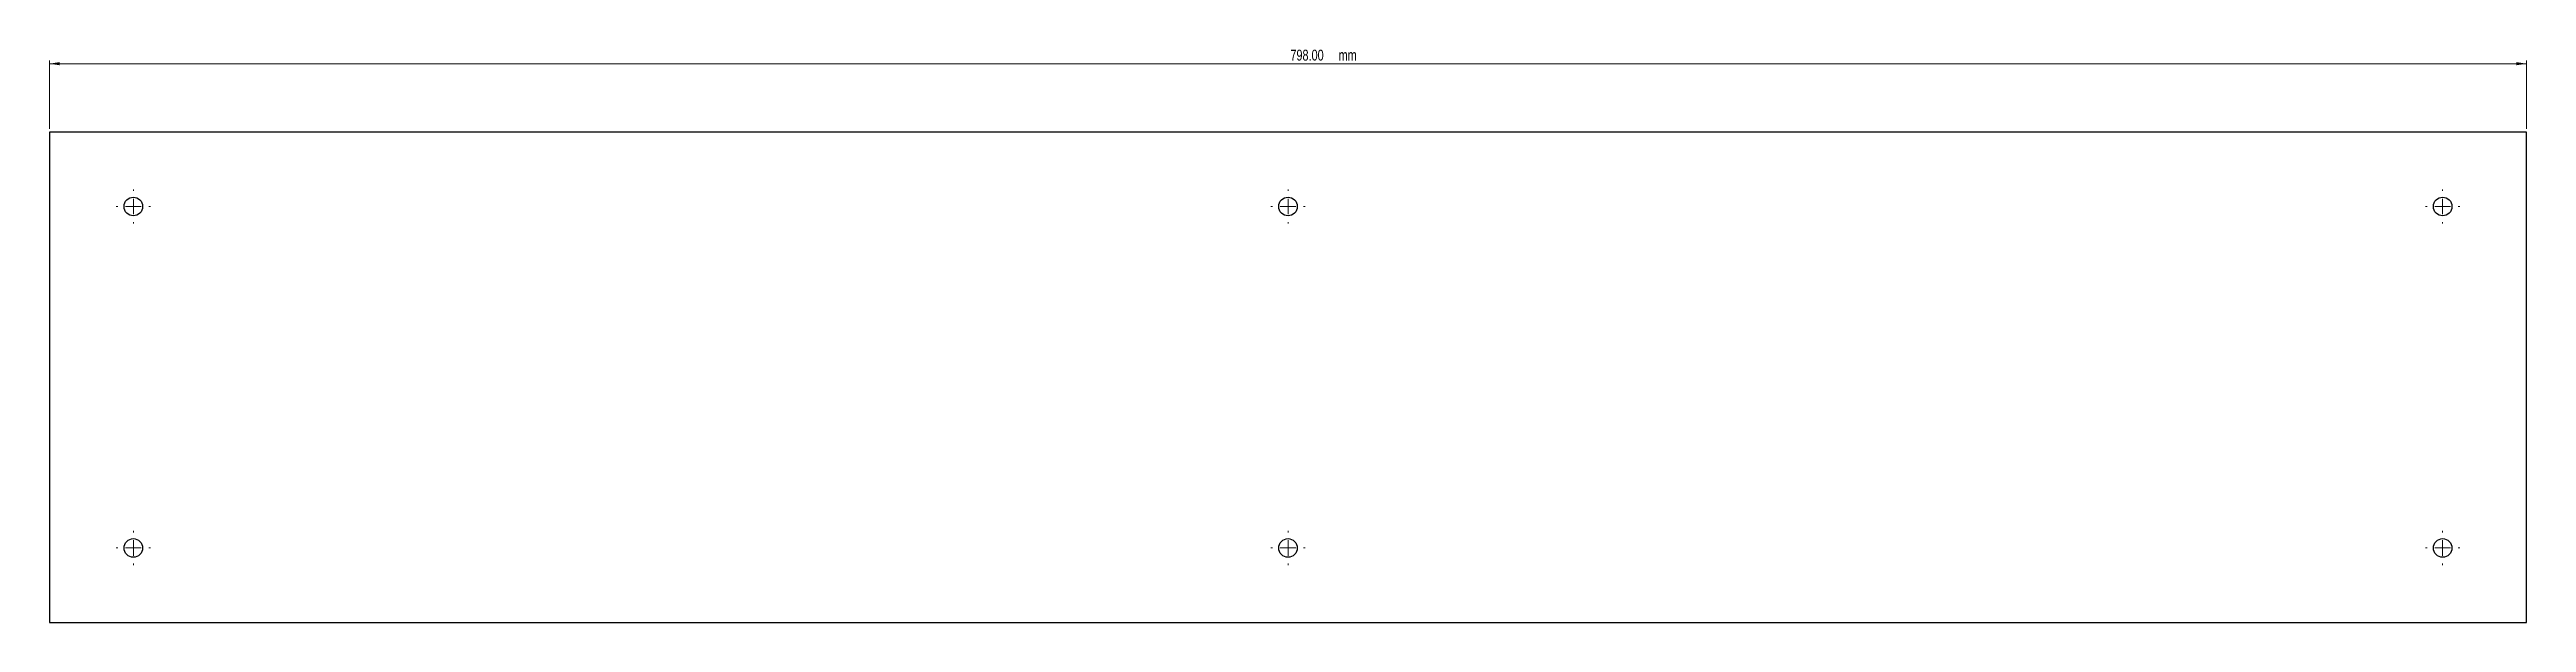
# Model space of a CAD drawing. Header units: millimetres. Extents: x 63 to 861, y 189 to 373.
import ezdxf

# ---------------------------------------------------------------- set-up
doc = ezdxf.new("R2010")
doc.units = ezdxf.units.MM
doc.styles.add('SLDTEXTSTYLE0', font='TXT', dxfattribs={"width": 0.75})
doc.dimstyles.new('SLDDIMSTYLE0', dxfattribs={"dimtxt": 3.5, "dimasz": 3.302, "dimexe": 0, "dimexo": 0.0625, "dimgap": 0.875, "dimtad": 1, "dimrnd": 1e-09, "dimzin": 4, "dimdsep": 46, "dimtxsty": 'SLDTEXTSTYLE0', "dimsah": 1, "dimcen": 0.09, "dimadec": 0, "dimazin": 1, "dimtfac": 1, "dimtofl": 0, "dimtmove": 0, "dimatfit": 3, "dimfxl": 1, "dimfrac": 2, "dimtolj": 1, "dimtzin": 12, "dimarcsym": 0})

# ---------------------------------------------------------------- blocks, each defined once
blk = doc.blocks.new('_D')
at = {"color": 7, "linetype": 'Continuous', "lineweight": 0}
for p, q in [((63.13, 347.86), (63.13, 369.86)), ((861.13, 368.86), (63.13, 368.86)), ((861.13, 347.86), (861.13, 369.86))]:
    blk.add_line(p, q, dxfattribs=at)
at = {"color": 7, "linetype": 'Continuous', "lineweight": 18}
for points in [[(63.13, 368.86), (66.43, 368.35), (66.43, 369.37)], [(861.13, 368.86), (857.83, 369.37), (857.83, 368.35)]]:
    blk.add_solid(points, dxfattribs=at)
at = {"color": 7, "linetype": 'Continuous', "lineweight": 18, "char_height": 3.5, "attachment_point": 1, "style": 'SLDTEXTSTYLE0'}
for s, insert in [('798.00', (462.89, 373.37)), ('mm', (478.42, 373.37))]:
    blk.add_mtext(s, dxfattribs=dict(at, insert=insert))
blk = doc.blocks.new('SW_CENTERMARKSYMBOL_0')
at = {"color": 0, "linetype": 'Continuous', "lineweight": 18}
for p, q in [((-5, 0), (-5.5, 0)), ((0, 0), (-2.5, 0)), ((0, 5), (0, 5.5)), ((0, 0), (0, 2.5)), ((0, 0), (0, -2.5)), ((0, 0), (2.5, 0)), ((5, 0), (5.5, 0)), ((0, -5), (0, -5.5))]:
    blk.add_line(p, q, dxfattribs=at)
blk = doc.blocks.new('SW_CENTERMARKSYMBOL_1')
at = {"color": 0, "linetype": 'Continuous', "lineweight": 18}
for p, q in [((-5, 0), (-5.5, 0)), ((0, 0), (-2.5, 0)), ((0, 5), (0, 5.5)), ((0, 0), (0, 2.5)), ((0, 0), (0, -2.5)), ((0, 0), (2.5, 0)), ((5, 0), (5.5, 0)), ((0, -5), (0, -5.5))]:
    blk.add_line(p, q, dxfattribs=at)
blk = doc.blocks.new('SW_CENTERMARKSYMBOL_2')
at = {"color": 0, "linetype": 'Continuous', "lineweight": 18}
for p, q in [((-5, 0), (-5.5, 0)), ((0, 0), (-2.5, 0)), ((0, 5), (0, 5.5)), ((0, 0), (0, 2.5)), ((0, 0), (0, -2.5)), ((0, 0), (2.5, 0)), ((5, 0), (5.5, 0)), ((0, -5), (0, -5.5))]:
    blk.add_line(p, q, dxfattribs=at)
blk = doc.blocks.new('SW_CENTERMARKSYMBOL_3')
at = {"color": 0, "linetype": 'Continuous', "lineweight": 18}
for p, q in [((-5, 0), (-5.5, 0)), ((0, 0), (-2.5, 0)), ((0, 5), (0, 5.5)), ((0, 0), (0, 2.5)), ((0, 0), (0, -2.5)), ((0, 0), (2.5, 0)), ((5, 0), (5.5, 0)), ((0, -5), (0, -5.5))]:
    blk.add_line(p, q, dxfattribs=at)
blk = doc.blocks.new('SW_CENTERMARKSYMBOL_4')
at = {"color": 0, "linetype": 'Continuous', "lineweight": 18}
for p, q in [((-5, 0), (-5.5, 0)), ((0, 0), (-2.5, 0)), ((0, 5), (0, 5.5)), ((0, 0), (0, 2.5)), ((0, 0), (0, -2.5)), ((0, 0), (2.5, 0)), ((5, 0), (5.5, 0)), ((0, -5), (0, -5.5))]:
    blk.add_line(p, q, dxfattribs=at)
blk = doc.blocks.new('SW_CENTERMARKSYMBOL_5')
at = {"color": 0, "linetype": 'Continuous', "lineweight": 18}
for p, q in [((-5, 0), (-5.5, 0)), ((0, 0), (-2.5, 0)), ((0, 5), (0, 5.5)), ((0, 0), (0, 2.5)), ((0, 0), (0, -2.5)), ((0, 0), (2.5, 0)), ((5, 0), (5.5, 0)), ((0, -5), (0, -5.5))]:
    blk.add_line(p, q, dxfattribs=at)

msp = doc.modelspace()

# ---------------------------------------------------------------- linework, layer by layer
at = {"color": 7, "linetype": 'Continuous', "lineweight": 25}
for p, q in [((63.128, 346.857), (63.128, 188.857)), ((861.128, 346.857), (63.128, 346.857)), ((861.128, 188.857), (861.128, 346.857)), ((63.128, 188.857), (861.128, 188.857))]:
    msp.add_line(p, q, dxfattribs=at)
for centre in [(90.128, 322.857), (462.128, 322.857), (834.128, 322.857), (90.128, 212.857), (462.128, 212.857), (834.128, 212.857)]:
    msp.add_circle(centre, 3, dxfattribs=at)

# ---------------------------------------------------------------- block references
at = {"color": 7, "linetype": 'Continuous', "lineweight": 0}
for name, p in [('SW_CENTERMARKSYMBOL_1', (90.128, 322.857)), ('SW_CENTERMARKSYMBOL_0', (462.128, 322.857)), ('SW_CENTERMARKSYMBOL_5', (834.128, 322.857)), ('SW_CENTERMARKSYMBOL_2', (90.128, 212.857)), ('SW_CENTERMARKSYMBOL_3', (462.128, 212.857)), ('SW_CENTERMARKSYMBOL_4', (834.128, 212.857))]:
    msp.add_blockref(name, p, dxfattribs=at)

# ---------------------------------------------------------------- dimensions: what is measured, and where the dimension line sits
at = {"color": 7, "linetype": 'Continuous', "lineweight": 18}
dim = msp.add_linear_dim(base=(63.128, 368.857), p1=(861.128, 346.857), p2=(63.128, 346.857), text='<> mm', dimstyle='SLDDIMSTYLE0', dxfattribs=at)
dim.commit()
dim.dimension.update_dxf_attribs({"geometry": '_D', "text_midpoint": (475.02, 368.857), "dimtype": 160})

doc.saveas('drawing.dxf')
